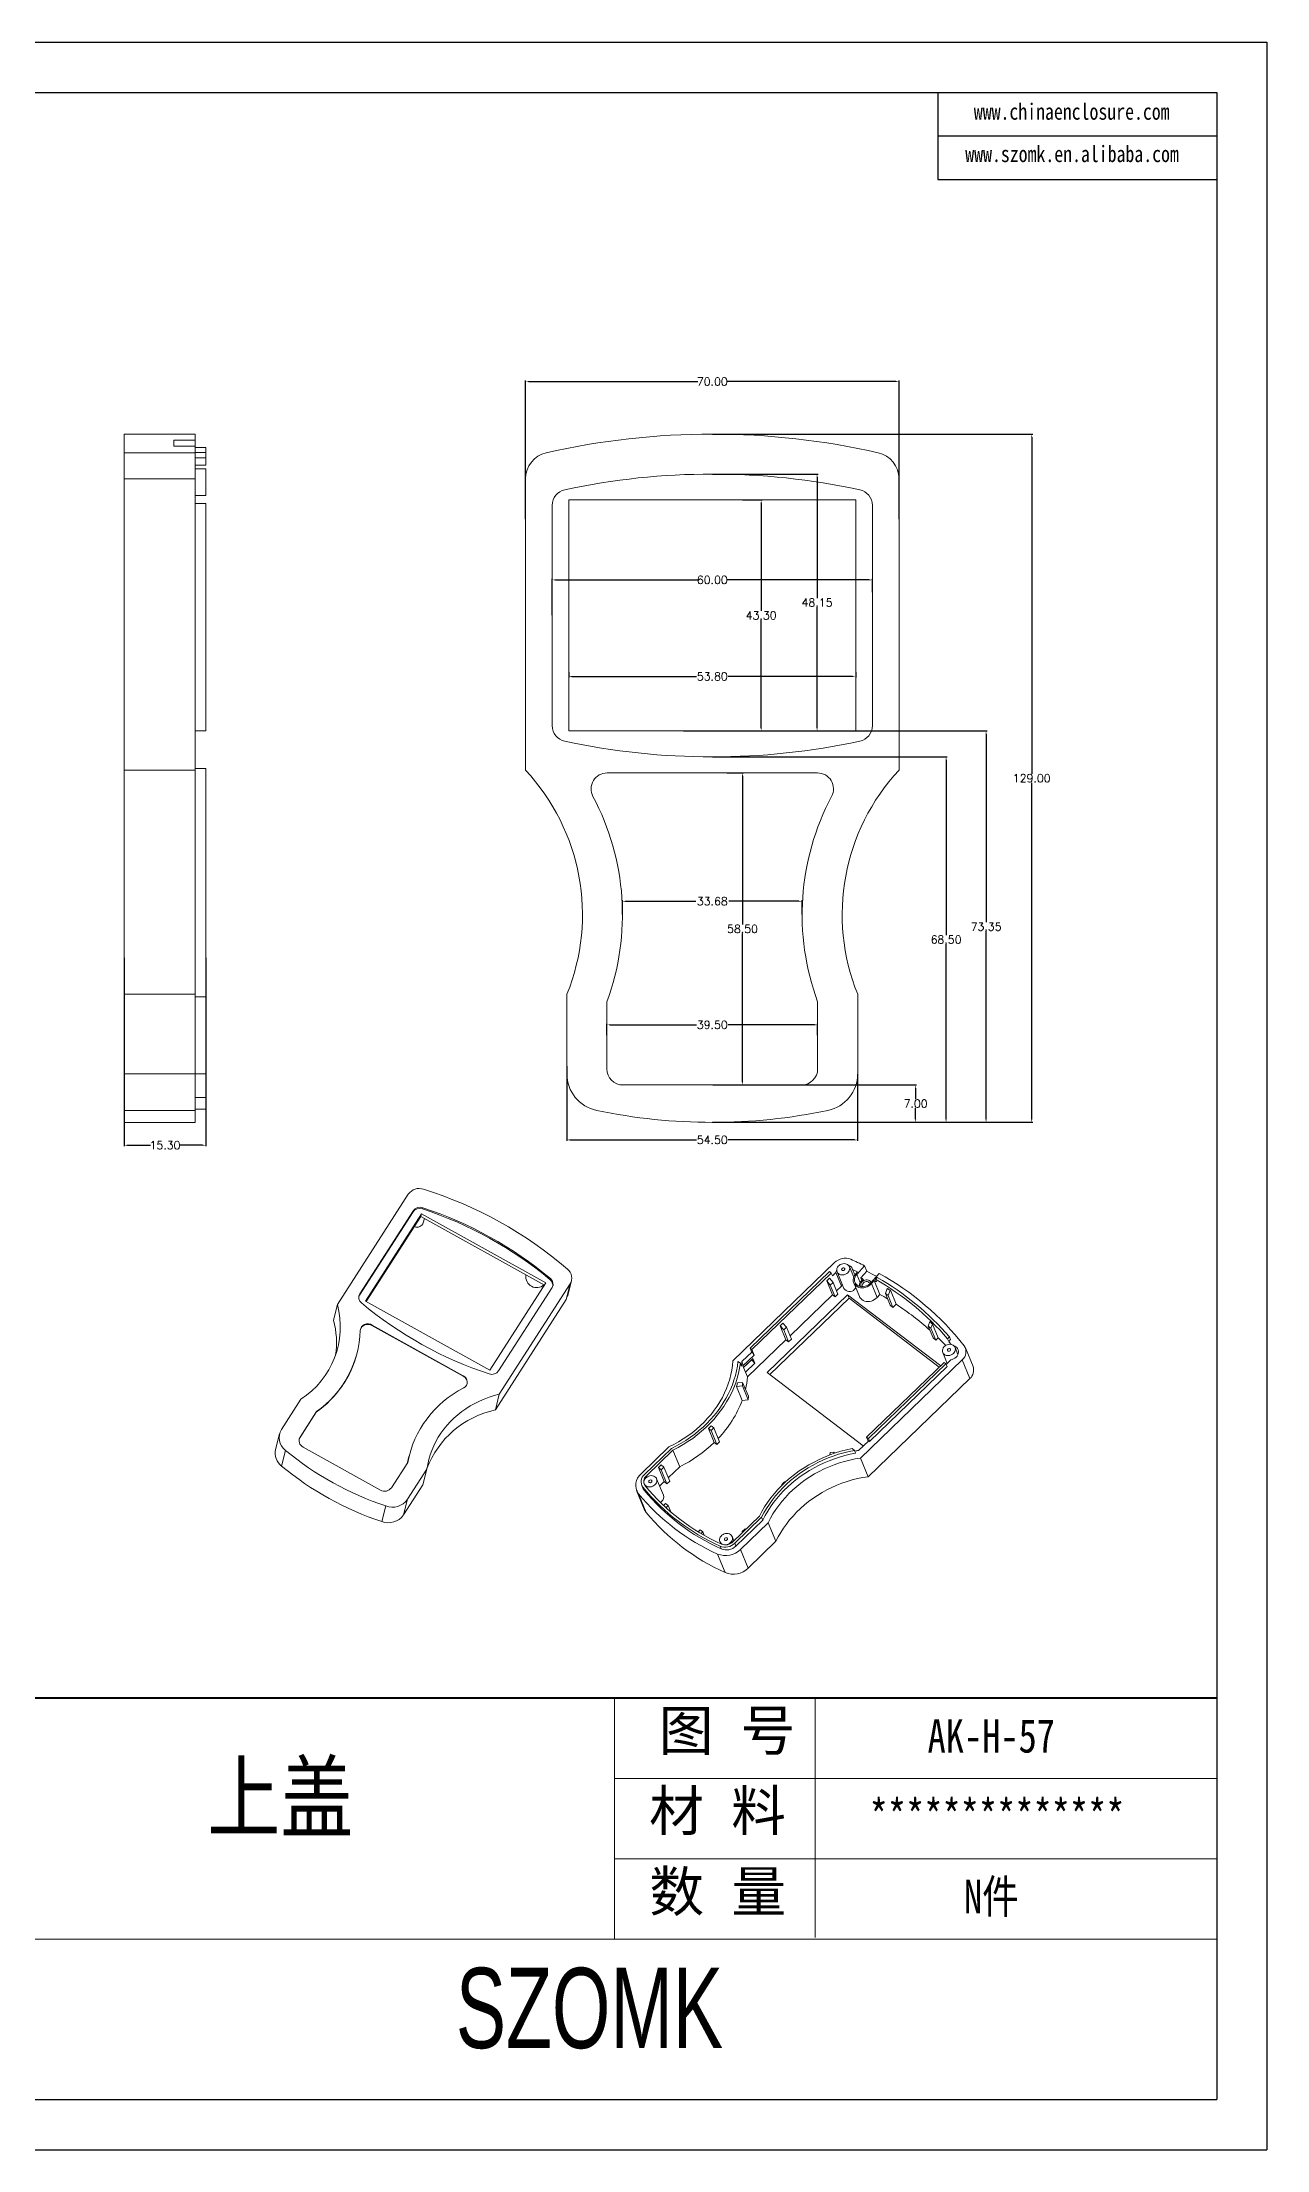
# Model space of a CAD drawing. Header units: inches. Extents: x 1218 to 3351, y 665 to 1060.
# Drawn here: x 1547.4 to 1776.9, y 664.7 to 1059.8 of the extents above; entities that cross this region are included whole.
import ezdxf

# ---------------------------------------------------------------- set-up
doc = ezdxf.new("R2010")
doc.units = ezdxf.units.IN
doc.layers.add('文字', color=81, linetype='Continuous')
doc.layers.add('粗实线', color=7, linetype='Continuous', lineweight=30)
doc.layers.add('细实线', color=3, linetype='Continuous', lineweight=9)
doc.styles.get("Standard").update_dxf_attribs({"font": 'txt', "bigfont": 'gbcbig.shx'})
doc.styles.add('宋体', font='', dxfattribs={"width": 0.8, "height": 3.5})
doc.styles.add('长仿宋', font='', dxfattribs={"width": 0.7, "height": 4})
doc.styles.get('宋体').set_extended_font_data('SimSun')
doc.styles.get('长仿宋').set_extended_font_data('SimSun')
doc.dimstyles.new('2', dxfattribs={"dimtxt": 1.5, "dimasz": 0.6, "dimexe": 0.18, "dimexo": 0.0625, "dimgap": 0.09, "dimtad": 0, "dimtih": 1, "dimtoh": 1, "dimzin": 0, "dimdsep": 46, "dimtxsty": 'Standard', "dimcen": 0, "dimadec": 0, "dimazin": 2, "dimtfac": 1, "dimtofl": 0, "dimtmove": 0, "dimatfit": 3, "dimfxl": 1, "dimtolj": 1, "dimtzin": 0, "dimarcsym": 0})

# ---------------------------------------------------------------- blocks, each defined once
blk = doc.blocks.new('*D277')
at = {"color": 0, "lineweight": -2}
for p, q in [((1645.75, 867.86), (1645.75, 853.83)), ((1700.25, 866.32), (1700.25, 853.83)), ((1646.35, 854.01), (1670.04, 854.01)), ((1699.65, 854.01), (1675.97, 854.01))]:
    blk.add_line(p, q, dxfattribs=at)
at = {"color": 0}
for points in [[(1646.35, 854.11), (1646.35, 853.91), (1645.75, 854.01)], [(1699.65, 854.11), (1699.65, 853.91), (1700.25, 854.01)]]:
    blk.add_solid(points, dxfattribs=at)
at = {"layer": 'Defpoints', "color": 0}
for p in [(1645.75, 867.92), (1700.25, 866.39), (1700.25, 854.01)]:
    blk.add_point(p, dxfattribs=at)
at = {"color": 0, "insert": (1673, 854.01), "char_height": 1.5, "attachment_point": 5}
blk.add_mtext('\\A1;54.50', dxfattribs=at)
blk = doc.blocks.new('*D278')
at = {"color": 0, "lineweight": -2}
for p, q in [((1673.06, 986.31), (1733.06, 986.31)), ((1732.88, 985.71), (1732.88, 922.65)), ((1732.88, 857.91), (1732.88, 920.97)), ((1673.06, 857.31), (1733.06, 857.31))]:
    blk.add_line(p, q, dxfattribs=at)
at = {"color": 0}
for points in [[(1732.78, 985.71), (1732.98, 985.71), (1732.88, 986.31)], [(1732.78, 857.91), (1732.98, 857.91), (1732.88, 857.31)]]:
    blk.add_solid(points, dxfattribs=at)
at = {"layer": 'Defpoints', "color": 0}
for p in [(1673, 986.31), (1732.88, 986.31), (1673, 857.31)]:
    blk.add_point(p, dxfattribs=at)
at = {"color": 0, "insert": (1732.88, 921.81), "char_height": 1.5, "attachment_point": 5}
blk.add_mtext('\\A1;129.00', dxfattribs=at)
blk = doc.blocks.new('*D279')
at = {"color": 0, "lineweight": -2}
for p, q in [((1673.13, 864.31), (1711.3, 864.31)), ((1711.12, 863.71), (1711.12, 861.65)), ((1673.13, 857.31), (1711.3, 857.31)), ((1711.12, 857.91), (1711.12, 859.97))]:
    blk.add_line(p, q, dxfattribs=at)
at = {"color": 0}
for points in [[(1711.02, 863.71), (1711.22, 863.71), (1711.12, 864.31)], [(1711.02, 857.91), (1711.22, 857.91), (1711.12, 857.31)]]:
    blk.add_solid(points, dxfattribs=at)
at = {"layer": 'Defpoints', "color": 0}
for p in [(1673.06, 864.31), (1711.12, 864.31), (1673.06, 857.31)]:
    blk.add_point(p, dxfattribs=at)
at = {"color": 0, "insert": (1711.12, 860.81), "char_height": 1.5, "attachment_point": 5}
blk.add_mtext('\\A1;7.00', dxfattribs=at)
blk = doc.blocks.new('*D280')
at = {"color": 0, "lineweight": -2}
for p, q in [((1675.75, 922.81), (1678.85, 922.81)), ((1678.67, 922.21), (1678.67, 894.4)), ((1678.67, 864.91), (1678.67, 892.72)), ((1675.75, 864.31), (1678.85, 864.31))]:
    blk.add_line(p, q, dxfattribs=at)
at = {"color": 0}
for points in [[(1678.57, 922.21), (1678.77, 922.21), (1678.67, 922.81)], [(1678.57, 864.91), (1678.77, 864.91), (1678.67, 864.31)]]:
    blk.add_solid(points, dxfattribs=at)
at = {"layer": 'Defpoints', "color": 0}
for p in [(1675.69, 922.81), (1678.67, 922.81), (1675.69, 864.31)]:
    blk.add_point(p, dxfattribs=at)
at = {"color": 0, "insert": (1678.67, 893.56), "char_height": 1.5, "attachment_point": 5}
blk.add_mtext('\\A1;58.50', dxfattribs=at)
blk = doc.blocks.new('*D281')
at = {"color": 0, "lineweight": -2}
for p, q in [((1673.06, 925.81), (1717, 925.81)), ((1716.82, 925.21), (1716.82, 892.4)), ((1716.82, 857.91), (1716.82, 890.72)), ((1673.19, 857.31), (1717, 857.31))]:
    blk.add_line(p, q, dxfattribs=at)
at = {"color": 0}
for points in [[(1716.72, 925.21), (1716.92, 925.21), (1716.82, 925.81)], [(1716.72, 857.91), (1716.92, 857.91), (1716.82, 857.31)]]:
    blk.add_solid(points, dxfattribs=at)
at = {"layer": 'Defpoints', "color": 0}
for p in [(1673, 925.81), (1673.13, 857.31), (1716.82, 857.31)]:
    blk.add_point(p, dxfattribs=at)
at = {"color": 0, "insert": (1716.82, 891.56), "char_height": 1.5, "attachment_point": 5}
blk.add_mtext('\\A1;68.50', dxfattribs=at)
blk = doc.blocks.new('*D282')
at = {"color": 0, "lineweight": -2}
for p, q in [((1673.06, 930.66), (1724.5, 930.66)), ((1724.32, 930.06), (1724.32, 894.82)), ((1724.32, 857.91), (1724.32, 893.14)), ((1673.25, 857.31), (1724.5, 857.31))]:
    blk.add_line(p, q, dxfattribs=at)
at = {"color": 0}
for points in [[(1724.22, 930.06), (1724.42, 930.06), (1724.32, 930.66)], [(1724.22, 857.91), (1724.42, 857.91), (1724.32, 857.31)]]:
    blk.add_solid(points, dxfattribs=at)
at = {"layer": 'Defpoints', "color": 0}
for p in [(1673, 930.66), (1673.19, 857.31), (1724.32, 857.31)]:
    blk.add_point(p, dxfattribs=at)
at = {"color": 0, "insert": (1724.32, 893.98), "char_height": 1.5, "attachment_point": 5}
blk.add_mtext('\\A1;73.35', dxfattribs=at)
blk = doc.blocks.new('*D283')
at = {"color": 0, "lineweight": -2}
for p, q in [((1678.67, 973.96), (1682.34, 973.96)), ((1682.16, 973.36), (1682.16, 953.15)), ((1682.16, 931.26), (1682.16, 951.47)), ((1673.06, 930.66), (1682.34, 930.66))]:
    blk.add_line(p, q, dxfattribs=at)
at = {"color": 0}
for points in [[(1682.06, 973.36), (1682.26, 973.36), (1682.16, 973.96)], [(1682.06, 931.26), (1682.26, 931.26), (1682.16, 930.66)]]:
    blk.add_solid(points, dxfattribs=at)
at = {"layer": 'Defpoints', "color": 0}
for p in [(1678.6, 973.96), (1682.16, 973.96), (1673, 930.66)]:
    blk.add_point(p, dxfattribs=at)
at = {"color": 0, "insert": (1682.16, 952.31), "char_height": 1.5, "attachment_point": 5}
blk.add_mtext('\\A1;43.30', dxfattribs=at)
blk = doc.blocks.new('*D284')
at = {"color": 0, "lineweight": -2}
for p, q in [((1673.06, 978.81), (1692.82, 978.81)), ((1692.64, 978.21), (1692.64, 955.57)), ((1692.64, 931.26), (1692.64, 953.89)), ((1667.61, 930.66), (1692.82, 930.66))]:
    blk.add_line(p, q, dxfattribs=at)
at = {"color": 0}
for points in [[(1692.54, 978.21), (1692.74, 978.21), (1692.64, 978.81)], [(1692.54, 931.26), (1692.74, 931.26), (1692.64, 930.66)]]:
    blk.add_solid(points, dxfattribs=at)
at = {"layer": 'Defpoints', "color": 0}
for p in [(1673, 978.81), (1692.64, 978.81), (1667.55, 930.66)]:
    blk.add_point(p, dxfattribs=at)
at = {"color": 0, "insert": (1692.64, 954.73), "char_height": 1.5, "attachment_point": 5}
blk.add_mtext('\\A1;48.15', dxfattribs=at)
blk = doc.blocks.new('*D285')
at = {"color": 0, "lineweight": -2}
for p, q in [((1653.25, 873.67), (1653.25, 875.76)), ((1653.85, 875.58), (1670.04, 875.58)), ((1692.15, 875.58), (1675.97, 875.58)), ((1692.75, 873.67), (1692.75, 875.76))]:
    blk.add_line(p, q, dxfattribs=at)
at = {"color": 0}
for points in [[(1653.85, 875.68), (1653.85, 875.48), (1653.25, 875.58)], [(1692.15, 875.68), (1692.15, 875.48), (1692.75, 875.58)]]:
    blk.add_solid(points, dxfattribs=at)
at = {"layer": 'Defpoints', "color": 0}
for p in [(1653.25, 873.61), (1692.75, 875.58), (1692.75, 873.61)]:
    blk.add_point(p, dxfattribs=at)
at = {"color": 0, "insert": (1673, 875.58), "char_height": 1.5, "attachment_point": 5}
blk.add_mtext('\\A1;39.50', dxfattribs=at)
blk = doc.blocks.new('*D286')
at = {"color": 0, "lineweight": -2}
for p, q in [((1656.16, 896.29), (1656.16, 898.92)), ((1656.76, 898.74), (1669.91, 898.74)), ((1689.24, 898.74), (1676.09, 898.74)), ((1689.84, 896.29), (1689.84, 898.92))]:
    blk.add_line(p, q, dxfattribs=at)
at = {"color": 0}
for points in [[(1656.76, 898.84), (1656.76, 898.64), (1656.16, 898.74)], [(1689.24, 898.84), (1689.24, 898.64), (1689.84, 898.74)]]:
    blk.add_solid(points, dxfattribs=at)
at = {"layer": 'Defpoints', "color": 0}
for p in [(1689.84, 898.74), (1656.16, 896.23), (1689.84, 896.23)]:
    blk.add_point(p, dxfattribs=at)
at = {"color": 0, "insert": (1673, 898.74), "char_height": 1.5, "attachment_point": 5}
blk.add_mtext('\\A1;33.68', dxfattribs=at)
blk = doc.blocks.new('*D287')
at = {"color": 0, "lineweight": -2}
for p, q in [((1646.1, 941.67), (1646.1, 940.71)), ((1646.7, 940.89), (1670.04, 940.89)), ((1699.3, 940.89), (1675.97, 940.89)), ((1699.9, 941.67), (1699.9, 940.71))]:
    blk.add_line(p, q, dxfattribs=at)
at = {"color": 0}
for points in [[(1646.7, 940.99), (1646.7, 940.79), (1646.1, 940.89)], [(1699.3, 940.99), (1699.3, 940.79), (1699.9, 940.89)]]:
    blk.add_solid(points, dxfattribs=at)
at = {"layer": 'Defpoints', "color": 0}
for p in [(1646.1, 941.73), (1699.9, 941.73), (1699.9, 940.89)]:
    blk.add_point(p, dxfattribs=at)
at = {"color": 0, "insert": (1673, 940.89), "char_height": 1.5, "attachment_point": 5}
blk.add_mtext('\\A1;53.80', dxfattribs=at)
blk = doc.blocks.new('*D288')
at = {"color": 0, "lineweight": -2}
for p, q in [((1643, 952.37), (1643, 959.15)), ((1643.6, 958.97), (1670.29, 958.97)), ((1702.4, 958.97), (1675.72, 958.97)), ((1703, 956.67), (1703, 959.15))]:
    blk.add_line(p, q, dxfattribs=at)
at = {"color": 0}
for points in [[(1643.6, 959.07), (1643.6, 958.87), (1643, 958.97)], [(1702.4, 959.07), (1702.4, 958.87), (1703, 958.97)]]:
    blk.add_solid(points, dxfattribs=at)
at = {"layer": 'Defpoints', "color": 0}
for p in [(1703, 958.97), (1703, 956.6), (1643, 952.31)]:
    blk.add_point(p, dxfattribs=at)
at = {"color": 0, "insert": (1673, 958.97), "char_height": 1.5, "attachment_point": 5}
blk.add_mtext('\\A1;60.00', dxfattribs=at)
blk = doc.blocks.new('*D289')
at = {"color": 0, "lineweight": -2}
for p, q in [((1638, 970.37), (1638, 996.33)), ((1638.6, 996.15), (1670.29, 996.15)), ((1707.4, 996.15), (1675.72, 996.15)), ((1708, 970.37), (1708, 996.33))]:
    blk.add_line(p, q, dxfattribs=at)
at = {"color": 0}
for points in [[(1638.6, 996.25), (1638.6, 996.05), (1638, 996.15)], [(1707.4, 996.25), (1707.4, 996.05), (1708, 996.15)]]:
    blk.add_solid(points, dxfattribs=at)
at = {"layer": 'Defpoints', "color": 0}
for p in [(1708, 996.15), (1638, 970.31), (1708, 970.31)]:
    blk.add_point(p, dxfattribs=at)
at = {"color": 0, "insert": (1673, 996.15), "char_height": 1.5, "attachment_point": 5}
blk.add_mtext('\\A1;70.00', dxfattribs=at)
blk = doc.blocks.new('*D290')
at = {"color": 0, "lineweight": -2}
for p, q in [((1562.77, 888.13), (1562.77, 852.83)), ((1578.07, 888.13), (1578.07, 852.83)), ((1563.37, 853.01), (1567.7, 853.01)), ((1577.47, 853.01), (1573.13, 853.01))]:
    blk.add_line(p, q, dxfattribs=at)
at = {"color": 0}
for points in [[(1563.37, 853.11), (1563.37, 852.91), (1562.77, 853.01)], [(1577.47, 853.11), (1577.47, 852.91), (1578.07, 853.01)]]:
    blk.add_solid(points, dxfattribs=at)
at = {"layer": 'Defpoints', "color": 0}
for p in [(1562.77, 888.19), (1578.07, 888.19), (1578.07, 853.01)]:
    blk.add_point(p, dxfattribs=at)
at = {"color": 0, "insert": (1570.42, 853.01), "char_height": 1.5, "attachment_point": 5}
blk.add_mtext('\\A1;15.30', dxfattribs=at)

msp = doc.modelspace()

# ---------------------------------------------------------------- linework, layer by layer
for p, q in [((1218.241, 1059.766), (1776.948, 1059.766)), ((1776.948, 1059.766), (1776.948, 664.72)), ((1232.698, 1050.36), (1767.542, 1050.36)), ((1715.287, 1050.36), (1715.287, 1034.03)), ((1767.542, 1050.36), (1767.542, 674.126)), ((1715.287, 1042.195), (1767.542, 1042.195)), ((1715.287, 1034.03), (1767.542, 1034.03)), ((1232.698, 674.126), (1767.542, 674.126)), ((1218.241, 664.72), (1776.948, 664.72))]:
    msp.add_line(p, q)
at = {"color": 7, "linetype": 'Continuous', "lineweight": 15}
for p, q in [((1576.07, 986.306), (1562.77, 986.306)), ((1562.77, 986.306), (1562.77, 982.795)), ((1572.07, 985.147), (1572.07, 984.07)), ((1572.07, 985.147), (1576.07, 985.147)), ((1576.07, 984.07), (1572.07, 984.07)), ((1576.07, 986.306), (1576.07, 985.147)), ((1576.07, 984.07), (1576.07, 985.147)), ((1576.07, 984.07), (1576.07, 982.795)), ((1578.07, 983.806), (1576.07, 983.806)), ((1578.07, 983.806), (1578.07, 982.87)), ((1562.77, 982.795), (1576.07, 982.795)), ((1562.77, 977.921), (1562.77, 982.795)), ((1576.07, 982.87), (1578.07, 982.87)), ((1576.07, 982.795), (1576.07, 977.921)), ((1576.07, 981.863), (1578.07, 981.863)), ((1578.07, 980.491), (1576.07, 980.491)), ((1578.07, 979.806), (1576.07, 979.806)), ((1578.07, 981.863), (1578.07, 982.87)), ((1578.07, 980.491), (1578.07, 981.863)), ((1578.07, 979.806), (1578.07, 974.806)), ((1562.77, 977.921), (1562.77, 923.306)), ((1576.07, 977.921), (1562.77, 977.921)), ((1576.07, 977.921), (1576.07, 923.306)), ((1638.002, 923.306), (1638.002, 977.921)), ((1708.002, 977.921), (1708.002, 923.306)), ((1576.07, 974.806), (1578.07, 974.806)), ((1578.07, 973.306), (1576.07, 973.306)), ((1578.07, 973.306), (1578.07, 930.656)), ((1643.002, 972.951), (1643.002, 931.661)), ((1699.902, 973.956), (1646.102, 973.956)), ((1646.102, 973.956), (1646.102, 930.656)), ((1699.902, 930.656), (1699.902, 973.956)), ((1703.002, 931.661), (1703.002, 972.951)), ((1576.07, 930.656), (1578.07, 930.656)), ((1646.102, 930.656), (1699.902, 930.656)), ((1576.07, 923.306), (1562.77, 923.306)), ((1562.77, 923.306), (1562.77, 881.306)), ((1578.07, 923.656), (1576.07, 923.656)), ((1576.07, 923.306), (1576.07, 881.306)), ((1578.07, 923.656), (1578.07, 880.827)), ((1692.721, 922.806), (1653.282, 922.806)), ((1576.07, 881.306), (1562.77, 881.306)), ((1562.77, 881.306), (1562.77, 866.386)), ((1576.07, 881.306), (1576.07, 866.386)), ((1645.752, 866.386), (1645.752, 881.306)), ((1700.252, 881.306), (1700.252, 866.386)), ((1578.07, 880.827), (1576.07, 880.827)), ((1578.07, 880.827), (1578.07, 866.386)), ((1653.252, 879.91), (1653.252, 867.306)), ((1692.752, 867.306), (1692.752, 879.91)), ((1562.77, 866.386), (1576.07, 866.386)), ((1562.77, 859.533), (1562.77, 866.386)), ((1576.07, 866.386), (1576.07, 859.533)), ((1578.07, 866.386), (1576.07, 866.386)), ((1578.07, 866.386), (1578.07, 861.98)), ((1578.07, 861.98), (1576.07, 861.98)), ((1578.07, 861.98), (1578.07, 859.806)), ((1656.252, 864.306), (1689.752, 864.306)), ((1576.07, 859.533), (1562.77, 859.533)), ((1562.77, 859.533), (1562.77, 857.306)), ((1562.77, 857.306), (1576.07, 857.306)), ((1576.07, 859.806), (1578.07, 859.806)), ((1576.07, 859.533), (1576.07, 857.306)), ((1602.735, 823.175), (1616.017, 843.849)), ((1616.92, 840.544), (1606.879, 824.914)), ((1616.975, 840.765), (1606.934, 825.135)), ((1618.508, 840.179), (1607.978, 823.788)), ((1608.138, 823.699), (1618.37, 839.627)), ((1616.92, 840.544), (1616.975, 840.765)), ((1618.37, 839.627), (1618.508, 840.179)), ((1618.37, 839.627), (1641.526, 826.775)), ((1641.824, 827.238), (1618.508, 840.179)), ((1618.662, 841.084), (1618.717, 841.305)), ((1618.837, 838.49), (1619.029, 839.261)), ((1695.924, 831.008), (1676.875, 812.628)), ((1699.503, 828.285), (1698.698, 830.238)), ((1699.311, 829.706), (1699.721, 828.711)), ((1701.523, 830.441), (1700.066, 828.8)), ((1701.523, 830.441), (1701.955, 829.392)), ((1631.294, 810.847), (1641.824, 827.238)), ((1632.937, 810.702), (1642.978, 826.333)), ((1646.354, 827.012), (1633.072, 806.337)), ((1638.083, 828.686), (1638.071, 828.638)), ((1642.608, 827.793), (1642.663, 828.014)), ((1645.62, 824.072), (1646.354, 827.012)), ((1645.879, 824.67), (1646.612, 827.609)), ((1694.952, 829.328), (1680.076, 814.974)), ((1695.294, 829.067), (1680.418, 814.714)), ((1694.965, 828.09), (1694.442, 827.586)), ((1694.442, 827.586), (1695.523, 824.963)), ((1695.116, 826.801), (1694.442, 827.586)), ((1694.952, 829.328), (1695.294, 829.067)), ((1694.965, 828.09), (1695.639, 827.306)), ((1695.639, 827.306), (1695.116, 826.801)), ((1695.116, 826.801), (1696.035, 824.572)), ((1695.294, 829.067), (1695.51, 828.543)), ((1696.181, 829.19), (1695.51, 828.543)), ((1695.639, 827.306), (1696.558, 825.077)), ((1697.24, 826.62), (1696.181, 829.19)), ((1697.24, 826.62), (1696.297, 825.71)), ((1696.387, 829.286), (1697.662, 826.191)), ((1699.514, 827.231), (1700.573, 824.661)), ((1700.206, 829.281), (1699.881, 828.915)), ((1701.955, 829.392), (1700.839, 828.134)), ((1701.029, 827.673), (1700.839, 828.134)), ((1702.661, 827.187), (1704.266, 828.997)), ((1702.846, 827.072), (1703.345, 827.635)), ((1703.905, 824.502), (1702.846, 827.072)), ((1704.405, 825.064), (1703.345, 827.635)), ((1703.572, 827.907), (1703.923, 828.246)), ((1703.788, 827.382), (1703.572, 827.907)), ((1705.439, 825.252), (1705.8, 826.15)), ((1705.833, 826.182), (1705.8, 826.15)), ((1705.8, 826.15), (1706.312, 825.759)), ((1706.312, 825.759), (1705.951, 824.861)), ((1706.312, 825.759), (1706.383, 825.827)), ((1706.383, 825.827), (1707.464, 823.204)), ((1602.002, 820.236), (1602.735, 823.175)), ((1606.879, 824.914), (1606.934, 825.135)), ((1607.978, 823.788), (1631.294, 810.847)), ((1645.62, 824.072), (1632.339, 803.398)), ((1698.367, 824.992), (1683.265, 810.42)), ((1683.795, 810.015), (1698.637, 824.336)), ((1695.523, 824.963), (1687.578, 817.296)), ((1695.523, 824.963), (1696.035, 824.572)), ((1696.035, 824.572), (1696.558, 825.077)), ((1715.811, 811.68), (1698.367, 824.992)), ((1698.367, 824.992), (1698.637, 824.336)), ((1698.637, 824.336), (1715.551, 811.429)), ((1703.905, 824.502), (1704.405, 825.064)), ((1705.951, 824.861), (1705.439, 825.252)), ((1705.439, 825.252), (1706.358, 823.023)), ((1705.951, 824.861), (1706.87, 822.632)), ((1706.358, 823.023), (1706.87, 822.632)), ((1706.87, 822.632), (1707.464, 823.204)), ((1609.209, 819.199), (1609.236, 819.31)), ((1626.3, 809.713), (1609.209, 819.199)), ((1626.328, 809.823), (1609.236, 819.31)), ((1686.245, 819.677), (1685.722, 819.172)), ((1685.722, 819.172), (1686.803, 816.549)), ((1686.397, 818.388), (1685.722, 819.172)), ((1686.245, 819.677), (1686.92, 818.892)), ((1686.92, 818.892), (1686.397, 818.388)), ((1686.397, 818.388), (1687.315, 816.158)), ((1686.92, 818.892), (1687.839, 816.663)), ((1713.466, 819.127), (1713.797, 819.952)), ((1713.978, 818.736), (1713.466, 819.127)), ((1713.466, 819.127), (1714.384, 816.897)), ((1714.273, 819.469), (1713.978, 818.736)), ((1713.978, 818.736), (1714.897, 816.506)), ((1714.273, 819.469), (1715.324, 816.919)), ((1606.436, 814.089), (1606.464, 814.199)), ((1678.565, 812.488), (1680.463, 814.319)), ((1686.803, 816.549), (1679.599, 809.598)), ((1680.292, 814.45), (1680.076, 814.974)), ((1680.418, 814.714), (1680.076, 814.974)), ((1680.463, 814.319), (1680.292, 814.45)), ((1680.85, 813.665), (1680.418, 814.714)), ((1680.463, 814.319), (1680.85, 813.665)), ((1686.803, 816.549), (1687.315, 816.158)), ((1687.315, 816.158), (1687.839, 816.663)), ((1714.384, 816.897), (1714.897, 816.506)), ((1714.897, 816.506), (1715.324, 816.919)), ((1716.197, 814.168), (1717.037, 812.13)), ((1717.452, 817.1), (1717.097, 816.758)), ((1717.097, 816.758), (1717.314, 816.233)), ((1717.314, 816.233), (1717.668, 816.576)), ((1717.452, 817.1), (1717.668, 816.576)), ((1719.051, 813.805), (1718.509, 815.12)), ((1721.874, 811.529), (1720.436, 815.018)), ((1677.818, 812.478), (1678.264, 812.138)), ((1678.264, 812.138), (1678.48, 811.614)), ((1680.85, 813.665), (1678.756, 811.643)), ((1678.756, 811.643), (1678.864, 811.381)), ((1678.864, 811.381), (1680.608, 813.064)), ((1679.242, 810.463), (1678.864, 811.381)), ((1680.986, 812.146), (1679.242, 810.463)), ((1679.242, 810.463), (1679.599, 809.598)), ((1680.44, 812.902), (1680.457, 812.861)), ((1680.608, 813.064), (1680.986, 812.146)), ((1683.265, 810.42), (1701.303, 796.654)), ((1700.784, 794.382), (1719.833, 812.762)), ((1701.936, 798.292), (1716.463, 812.309)), ((1702.278, 798.032), (1716.805, 812.049)), ((1702.494, 797.507), (1717.021, 811.524)), ((1716.463, 812.309), (1716.805, 812.049)), ((1717.021, 811.524), (1716.805, 812.049)), ((1716.847, 811.947), (1717.699, 812.769)), ((1721.271, 809.274), (1719.833, 812.762)), ((1626.3, 809.713), (1626.328, 809.823)), ((1632.339, 803.398), (1633.072, 806.337)), ((1677.52, 807.815), (1678.671, 807.942)), ((1677.52, 807.815), (1678.601, 805.192)), ((1678.679, 808.575), (1677.746, 808.473)), ((1678.671, 807.942), (1678.679, 808.575)), ((1678.671, 807.942), (1679.752, 805.319)), ((1678.679, 808.575), (1679.76, 805.952)), ((1679.752, 805.319), (1679.76, 805.952)), ((1702.222, 790.893), (1721.271, 809.274)), ((1592.252, 799.763), (1595.88, 805.411)), ((1598.763, 802.968), (1595.698, 798.197)), ((1598.791, 803.078), (1595.726, 798.307)), ((1598.763, 802.968), (1598.791, 803.078)), ((1678.601, 805.192), (1679.752, 805.319)), ((1591.889, 798.926), (1591.156, 795.987)), ((1595.698, 798.197), (1595.726, 798.307)), ((1672.272, 799.903), (1673.353, 797.28)), ((1672.272, 799.903), (1672.775, 799.519)), ((1672.775, 799.519), (1673.298, 800.024)), ((1672.775, 799.519), (1673.856, 796.896)), ((1673.298, 800.024), (1672.786, 800.415)), ((1673.298, 800.024), (1674.379, 797.401)), ((1702.278, 798.032), (1701.936, 798.292)), ((1701.936, 798.292), (1702.239, 797.557)), ((1702.278, 798.032), (1702.494, 797.507)), ((1593.002, 795.827), (1592.269, 792.888)), ((1596.296, 796.45), (1610.815, 788.392)), ((1616.173, 794.811), (1616.146, 794.701)), ((1664.873, 796.473), (1659.669, 791.452)), ((1665.343, 796.184), (1660.307, 791.325)), ((1665.619, 795.861), (1660.648, 791.064)), ((1665.619, 795.861), (1666.895, 792.766)), ((1673.353, 797.28), (1673.856, 796.896)), ((1673.856, 796.896), (1674.379, 797.401)), ((1695.061, 794.983), (1695.066, 795.43)), ((1695.066, 795.43), (1695.798, 795.511)), ((1695.798, 795.511), (1695.795, 795.245)), ((1695.798, 795.511), (1695.894, 795.279)), ((1699.207, 796.156), (1699.653, 795.816)), ((1699.869, 795.291), (1699.653, 795.816)), ((1702.323, 797.637), (1700.425, 795.806)), ((1700.784, 794.382), (1702.222, 790.893)), ((1702.494, 797.507), (1702.323, 797.637)), ((1612.844, 788.806), (1615.909, 793.577)), ((1619.499, 792.302), (1615.871, 786.654)), ((1618.766, 789.363), (1619.499, 792.302)), ((1663.832, 787.401), (1662.557, 790.496)), ((1663.431, 793.089), (1662.908, 792.584)), ((1662.908, 792.584), (1663.989, 789.961)), ((1662.908, 792.584), (1663.42, 792.193)), ((1663.42, 792.193), (1663.943, 792.698)), ((1663.42, 792.193), (1664.501, 789.57)), ((1663.943, 792.698), (1663.431, 793.089)), ((1663.943, 792.698), (1665.024, 790.075)), ((1666.895, 792.766), (1664.763, 790.709)), ((1618.766, 789.363), (1615.138, 783.714)), ((1615.871, 786.654), (1615.138, 783.714)), ((1658.824, 788.293), (1660.262, 784.805)), ((1659.183, 787.691), (1660.621, 784.203)), ((1659.764, 789.294), (1659.98, 788.77)), ((1659.995, 788.907), (1660.211, 788.383)), ((1660.245, 789.543), (1660.38, 789.216)), ((1663.989, 789.961), (1663.122, 789.125)), ((1663.989, 789.961), (1664.501, 789.57)), ((1664.501, 789.57), (1665.024, 790.075)), ((1686.007, 789.422), (1686.53, 789.927)), ((1686.128, 789.329), (1686.007, 789.422)), ((1686.007, 789.422), (1686.069, 789.271)), ((1686.53, 789.927), (1686.655, 789.831)), ((1611.054, 782.461), (1611.787, 785.4)), ((1664.209, 785.872), (1663.836, 785.512)), ((1664.721, 785.481), (1664.209, 785.872)), ((1664.306, 785.08), (1664.721, 785.481)), ((1664.721, 785.481), (1665.215, 784.283)), ((1676.872, 778.683), (1681.844, 783.479)), ((1677.214, 778.422), (1682.251, 783.282)), ((1677.43, 777.898), (1682.467, 782.757)), ((1678.284, 777.246), (1683.488, 782.267)), ((1682.251, 783.282), (1682.467, 782.757)), ((1683.488, 782.267), (1684.926, 778.779)), ((1670.699, 780.919), (1670.35, 780.583)), ((1671.211, 780.528), (1670.699, 780.919)), ((1670.916, 780.244), (1671.211, 780.528)), ((1671.211, 780.528), (1671.457, 779.932)), ((1674.42, 778.726), (1674.587, 778.32)), ((1677.065, 778.869), (1676.731, 779.679)), ((1677.214, 778.422), (1677.43, 777.898)), ((1678.62, 780.594), (1679.143, 781.099)), ((1678.75, 780.494), (1678.62, 780.594)), ((1678.62, 780.594), (1678.686, 780.433)), ((1679.143, 781.099), (1679.273, 780.999)), ((1679.722, 773.757), (1684.926, 778.779)), ((1675.426, 772.904), (1673.989, 776.393)), ((1674.453, 777.874), (1674.669, 777.349)), ((1678.284, 777.246), (1679.722, 773.757))]:
    msp.add_line(p, q, dxfattribs=at)
at = {"color": 8, "linetype": 'Continuous', "lineweight": 15}
for p, q in [((1700.696, 827.271), (1700.066, 828.8)), ((1678.881, 811.34), (1680.457, 812.861)), ((1660.745, 790.83), (1660.648, 791.064))]:
    msp.add_line(p, q, dxfattribs=at)
at = {"color": 7, "linetype": 'Continuous', "lineweight": 15, "flags": 128}
for points in [[(1696.323, 829.649), (1696.234, 829.434), (1696.181, 829.19)], [(1698.396, 829.11), (1698.555, 829.293), (1698.671, 829.495), (1698.742, 829.708), (1698.763, 829.923), (1698.734, 830.131), (1698.657, 830.325), (1698.534, 830.495), (1698.37, 830.635), (1698.173, 830.74), (1697.949, 830.804), (1697.709, 830.826), (1697.463, 830.804), (1697.219, 830.74), (1696.989, 830.636), (1696.781, 830.495), (1696.605, 830.325), (1696.467, 830.132), (1696.373, 829.923), (1696.327, 829.708), (1696.33, 829.495), (1696.384, 829.293), (1696.484, 829.111), (1696.628, 828.955), (1696.81, 828.832), (1697.021, 828.747), (1697.254, 828.703), (1697.499, 828.703), (1697.745, 828.746), (1697.983, 828.831), (1698.203, 828.954), (1698.396, 829.11)], [(1697.748, 829.605), (1697.812, 829.695), (1697.835, 829.794), (1697.814, 829.889), (1697.752, 829.964), (1697.658, 830.008), (1697.546, 830.015), (1697.433, 829.984), (1697.338, 829.918), (1697.273, 829.829), (1697.25, 829.73), (1697.271, 829.635), (1697.333, 829.56), (1697.428, 829.515), (1697.54, 829.509), (1697.652, 829.54), (1697.748, 829.605)], [(1697.337, 826.981), (1697.293, 826.864), (1697.24, 826.62)], [(1699.881, 828.915), (1699.692, 828.666), (1699.548, 828.4), (1699.454, 828.122), (1699.413, 827.841), (1699.424, 827.564), (1699.488, 827.299), (1699.604, 827.052), (1699.767, 826.831), (1699.974, 826.642), (1700.219, 826.49), (1700.495, 826.379), (1700.795, 826.312), (1701.11, 826.291), (1701.432, 826.316), (1701.753, 826.387), (1702.062, 826.502), (1702.353, 826.657), (1702.616, 826.849), (1702.846, 827.072)], [(1702.661, 827.187), (1702.448, 826.982), (1702.202, 826.807), (1701.931, 826.669), (1701.642, 826.57), (1701.345, 826.515), (1701.049, 826.505), (1700.762, 826.54), (1700.493, 826.62), (1700.251, 826.74), (1700.043, 826.9), (1699.875, 827.092), (1699.752, 827.311), (1699.678, 827.552), (1699.655, 827.806), (1699.684, 828.065), (1699.764, 828.322), (1699.893, 828.57), (1700.066, 828.8)], [(1699.672, 826.015), (1699.83, 826.198), (1699.897, 826.302)], [(1700.891, 826.519), (1700.85, 826.622), (1700.819, 826.812), (1700.842, 827.01), (1700.915, 827.204), (1701.036, 827.384), (1701.198, 827.54), (1701.392, 827.664), (1701.608, 827.75), (1701.834, 827.792), (1702.058, 827.788), (1702.268, 827.739), (1702.452, 827.647), (1702.601, 827.517), (1702.707, 827.356), (1702.739, 827.275)], [(1702.552, 827.075), (1702.488, 827.2), (1702.373, 827.318), (1702.222, 827.402), (1702.047, 827.446), (1701.857, 827.447), (1701.668, 827.404), (1701.49, 827.321), (1701.337, 827.204), (1701.219, 827.06), (1701.144, 826.899), (1701.117, 826.733), (1701.14, 826.571), (1701.167, 826.504)], [(1606.879, 824.914), (1606.774, 824.711), (1606.757, 824.664)], [(1703.905, 824.502), (1703.676, 824.279), (1703.412, 824.087), (1703.122, 823.931), (1702.812, 823.816), (1702.492, 823.745), (1702.17, 823.72), (1701.854, 823.742), (1701.555, 823.809), (1701.279, 823.92), (1701.034, 824.072), (1700.827, 824.261), (1700.663, 824.482), (1700.573, 824.661)], [(1718.207, 813.992), (1718.014, 813.836), (1717.794, 813.713), (1717.556, 813.628), (1717.309, 813.585), (1717.065, 813.585), (1716.832, 813.629), (1716.62, 813.713), (1716.439, 813.837), (1716.295, 813.993), (1716.194, 814.175), (1716.141, 814.377), (1716.137, 814.59), (1716.183, 814.805), (1716.277, 815.014), (1716.415, 815.207), (1716.592, 815.377), (1716.799, 815.517), (1717.03, 815.622), (1717.273, 815.686), (1717.52, 815.708), (1717.76, 815.686), (1717.983, 815.622), (1718.181, 815.517), (1718.344, 815.377), (1718.467, 815.207), (1718.545, 815.013), (1718.573, 814.805), (1718.552, 814.59), (1718.482, 814.377), (1718.365, 814.175), (1718.207, 813.992)], [(1717.558, 814.487), (1717.462, 814.422), (1717.35, 814.39), (1717.238, 814.397), (1717.144, 814.442), (1717.081, 814.517), (1717.06, 814.612), (1717.084, 814.711), (1717.148, 814.8), (1717.244, 814.866), (1717.356, 814.897), (1717.468, 814.89), (1717.562, 814.846), (1717.625, 814.771), (1717.646, 814.676), (1717.623, 814.577), (1717.558, 814.487)], [(1718.298, 815.423), (1718.443, 815.367), (1718.663, 815.242), (1718.848, 815.083), (1718.993, 814.893), (1719.094, 814.679), (1719.147, 814.448), (1719.152, 814.206), (1719.106, 813.962), (1719.013, 813.723), (1718.875, 813.496), (1718.696, 813.288), (1718.481, 813.106), (1718.239, 812.956), (1717.975, 812.843), (1717.699, 812.769)], [(1676.875, 812.628), (1676.803, 811.757), (1676.68, 810.885), (1676.506, 810.013), (1676.282, 809.144), (1676.007, 808.281), (1675.683, 807.424), (1675.311, 806.578), (1674.892, 805.744), (1674.426, 804.923), (1673.915, 804.119), (1673.36, 803.334), (1672.763, 802.57), (1672.126, 801.828), (1671.45, 801.11), (1670.736, 800.42), (1669.987, 799.757), (1669.206, 799.125), (1668.392, 798.525), (1667.55, 797.958), (1666.682, 797.426), (1665.788, 796.931), (1664.873, 796.473)], [(1677.818, 812.478), (1677.704, 811.596), (1677.54, 810.714), (1677.328, 809.834), (1677.067, 808.958), (1676.758, 808.088), (1676.403, 807.227), (1676.001, 806.377), (1675.554, 805.539), (1675.063, 804.716), (1674.53, 803.91), (1673.954, 803.122), (1673.339, 802.355), (1672.685, 801.609), (1671.994, 800.889), (1671.267, 800.194), (1670.506, 799.526), (1669.714, 798.888), (1668.892, 798.28), (1668.041, 797.704), (1667.165, 797.163), (1666.265, 796.655), (1665.343, 796.184)], [(1678.264, 812.138), (1678.123, 811.213), (1677.928, 810.288), (1677.682, 809.367), (1677.384, 808.452), (1677.036, 807.544), (1676.637, 806.647), (1676.189, 805.763), (1675.694, 804.893), (1675.152, 804.04), (1674.564, 803.207), (1673.933, 802.394), (1673.26, 801.605), (1672.547, 800.842), (1671.795, 800.105), (1671.006, 799.398), (1670.182, 798.722), (1669.326, 798.078), (1668.439, 797.468), (1667.525, 796.895), (1666.584, 796.358), (1665.619, 795.861)], [(1633.072, 806.337), (1632.11, 806.082), (1631.167, 805.783), (1630.245, 805.439), (1629.346, 805.051), (1628.474, 804.621), (1627.629, 804.15), (1626.815, 803.638), (1626.034, 803.088), (1625.287, 802.501), (1624.577, 801.878), (1623.906, 801.22), (1623.275, 800.531), (1622.686, 799.811), (1622.141, 799.063), (1621.641, 798.288), (1621.188, 797.489), (1620.782, 796.667), (1620.424, 795.825), (1620.117, 794.965), (1619.86, 794.09), (1619.654, 793.201), (1619.499, 792.302)], [(1595.698, 798.197), (1595.581, 797.961), (1595.558, 797.893)], [(1615.899, 793.561), (1616.08, 794.429), (1616.146, 794.701)], [(1681.844, 783.479), (1682.307, 784.359), (1682.818, 785.224), (1683.375, 786.07), (1683.977, 786.897), (1684.622, 787.702), (1685.309, 788.483), (1686.035, 789.238), (1686.8, 789.965), (1687.6, 790.662), (1688.435, 791.328), (1689.301, 791.96), (1690.198, 792.558), (1691.121, 793.12), (1692.07, 793.643), (1693.042, 794.128), (1694.033, 794.573), (1695.043, 794.976), (1696.068, 795.337), (1697.105, 795.654), (1698.152, 795.928), (1699.207, 796.156)], [(1682.251, 783.282), (1682.688, 784.122), (1683.17, 784.949), (1683.695, 785.759), (1684.262, 786.551), (1684.869, 787.322), (1685.515, 788.072), (1686.199, 788.798), (1686.919, 789.499), (1687.672, 790.172), (1688.458, 790.816), (1689.275, 791.431), (1690.119, 792.013), (1690.99, 792.562), (1691.886, 793.076), (1692.803, 793.555), (1693.74, 793.996), (1694.695, 794.4), (1695.666, 794.764), (1696.649, 795.089), (1697.643, 795.373), (1698.645, 795.615), (1699.653, 795.816)], [(1682.467, 782.757), (1682.904, 783.598), (1683.386, 784.424), (1683.911, 785.234), (1684.478, 786.026), (1685.085, 786.798), (1685.732, 787.548), (1686.415, 788.274), (1687.135, 788.974), (1687.889, 789.647), (1688.675, 790.292), (1689.491, 790.906), (1690.335, 791.488), (1691.207, 792.037), (1692.102, 792.552), (1693.019, 793.03), (1693.957, 793.472), (1694.911, 793.875), (1695.882, 794.24), (1696.865, 794.564), (1697.859, 794.848), (1698.861, 795.091), (1699.869, 795.291)], [(1683.488, 782.267), (1683.911, 783.101), (1684.38, 783.92), (1684.894, 784.722), (1685.452, 785.506), (1686.052, 786.269), (1686.692, 787.009), (1687.371, 787.725), (1688.088, 788.413), (1688.839, 789.074), (1689.623, 789.703), (1690.438, 790.301), (1691.282, 790.866), (1692.153, 791.395), (1693.048, 791.888), (1693.965, 792.343), (1694.901, 792.759), (1695.854, 793.135), (1696.822, 793.47), (1697.801, 793.763), (1698.79, 794.013), (1699.785, 794.219), (1700.784, 794.382)], [(1662.255, 789.368), (1662.413, 789.551), (1662.53, 789.752), (1662.6, 789.965), (1662.621, 790.18), (1662.593, 790.389), (1662.515, 790.582), (1662.392, 790.752), (1662.229, 790.893), (1662.031, 790.997), (1661.808, 791.062), (1661.568, 791.084), (1661.321, 791.062), (1661.078, 790.998), (1660.847, 790.893), (1660.64, 790.753), (1660.463, 790.583), (1660.325, 790.389), (1660.231, 790.181), (1660.185, 789.966), (1660.189, 789.753), (1660.242, 789.551), (1660.343, 789.368), (1660.487, 789.212), (1660.668, 789.089), (1660.88, 789.004), (1661.113, 788.961), (1661.357, 788.961), (1661.604, 789.004), (1661.842, 789.089), (1662.062, 789.212), (1662.255, 789.368)], [(1661.606, 789.863), (1661.67, 789.952), (1661.694, 790.052), (1661.673, 790.146), (1661.61, 790.221), (1661.516, 790.266), (1661.404, 790.273), (1661.292, 790.241), (1661.196, 790.176), (1661.132, 790.087), (1661.108, 789.987), (1661.129, 789.893), (1661.192, 789.818), (1661.286, 789.773), (1661.398, 789.766), (1661.51, 789.798), (1661.606, 789.863)], [(1684.926, 778.779), (1685.349, 779.612), (1685.818, 780.431), (1686.332, 781.234), (1686.89, 782.018), (1687.49, 782.781), (1688.13, 783.521), (1688.809, 784.236), (1689.525, 784.925), (1690.276, 785.585), (1691.061, 786.215), (1691.876, 786.813), (1692.72, 787.377), (1693.591, 787.907), (1694.486, 788.399), (1695.402, 788.854), (1696.339, 789.27), (1697.292, 789.646), (1698.259, 789.981), (1699.239, 790.274), (1700.227, 790.524), (1701.223, 790.731), (1702.222, 790.893)], [(1659.98, 788.77), (1660.053, 788.617), (1660.211, 788.383)], [(1663.257, 786.066), (1663.337, 786.117), (1663.53, 786.273)], [(1660.621, 784.203), (1660.415, 784.498), (1660.262, 784.805)], [(1676.43, 778.551), (1676.237, 778.395), (1676.017, 778.272), (1675.779, 778.187), (1675.532, 778.143), (1675.287, 778.144), (1675.055, 778.187), (1674.843, 778.272), (1674.662, 778.395), (1674.518, 778.551), (1674.417, 778.734), (1674.364, 778.936), (1674.36, 779.149), (1674.406, 779.364), (1674.5, 779.572), (1674.638, 779.765), (1674.814, 779.936), (1675.022, 780.076), (1675.252, 780.18), (1675.496, 780.245), (1675.743, 780.266), (1675.983, 780.245), (1676.206, 780.18), (1676.403, 780.076), (1676.567, 779.935), (1676.69, 779.765), (1676.767, 779.572), (1676.796, 779.363), (1676.775, 779.148), (1676.704, 778.935), (1676.588, 778.733), (1676.43, 778.551)], [(1675.781, 779.046), (1675.685, 778.98), (1675.573, 778.949), (1675.461, 778.956), (1675.367, 779), (1675.304, 779.076), (1675.283, 779.17), (1675.306, 779.269), (1675.371, 779.359), (1675.467, 779.424), (1675.579, 779.456), (1675.691, 779.449), (1675.785, 779.404), (1675.848, 779.329), (1675.869, 779.234), (1675.845, 779.135), (1675.781, 779.046)]]:
    msp.add_lwpolyline(points, dxfattribs=at)
at = {"color": 7, "linetype": 'Continuous', "lineweight": 15}
for centre, radius, start, end in [((1673.002, 846.708), 139.598, 77.12142, 102.87858), ((1643.002, 977.921), 5, 102.87858, 180), ((1703.002, 977.921), 5, 0, 77.12142), ((1646.002, 972.951), 3, 102.07214, 180), ((1673.002, 846.708), 132.098, 77.92786, 102.07214), ((1700.002, 972.951), 3, 0, 77.92786), ((1646.002, 931.661), 3, 180, 257.92786), ((1673.002, 1057.905), 132.098, 257.92786, 282.07214), ((1700.002, 931.661), 3, 282.07214, 0), ((1608.939, 896.229), 39.722, 337.93443, 42.97524), ((1653.282, 919.806), 3, 90, 207.99997), ((1692.721, 919.806), 3, 332.00003, 90), ((1737.064, 896.229), 39.722, 137.02476, 202.06557), ((1608.939, 896.229), 47.222, 339.78253, 27.99997), ((1737.064, 896.229), 47.222, 152.00003, 200.21747), ((1652.752, 866.386), 7, 180, 258.27123), ((1656.252, 867.306), 3, 180, 270), ((1689.752, 867.306), 3, 270, 0), ((1693.252, 866.386), 7, 281.72877, 0), ((1673.002, 963.923), 106.617, 258.27123, 281.72877), ((1618.053, 842.409), 2.494, 70.49068, 144.72214), ((1596.167, 772.048), 76.179, 49.28842, 72.64864), ((1618.145, 839.673), 1.503, 69.8681, 144.57572), ((1618.2, 839.894), 1.503, 69.8681, 144.57572), ((1617.687, 838.867), 1.21, 245.05799, 341.84569), ((1596.251, 772.489), 72.163, 50.02966, 71.9074), ((1596.306, 772.71), 72.163, 50.02966, 71.9074), ((1644.524, 828.118), 2.138, 328.83745, 51.49913), ((1697.924, 828.975), 2.852, 68.89432, 134.53063), ((1698.136, 829.372), 1.221, 15.87886, 73.27706), ((1674.899, 776.462), 60.188, 63.7467, 66.44647), ((1674.706, 776.757), 58.387, 64.10364, 65.07557), ((1640.09, 828.364), 2.038, 172.27906, 311.08375), ((1641.775, 826.749), 1.336, 352.8315, 51.41718), ((1641.881, 826.998), 1.282, 328.77977, 52.43061), ((1698.731, 826.835), 1.248, 211.07692, 318.9494), ((1701.746, 826.782), 1.161, 109.53915, 189.94401), ((1675.384, 776.215), 57.823, 63.30857, 63.88276), ((1675.944, 776.66), 58.798, 61.74176, 63.74433), ((1675.794, 778.846), 56.031, 60.02538, 60.54682), ((1677.88, 782.959), 51.772, 40.75618, 60.24803), ((1677.996, 782.989), 52.157, 40.84455, 60.19193), ((1678.741, 782.896), 52.695, 38.10546, 61.0272), ((1676.581, 780.23), 54.473, 56.83173, 57.52005), ((1587.102, 819.003), 16.18, 302.85534, 14.94004), ((1608.031, 824.47), 1.282, 148.77977, 232.43061), ((1653.606, 878.758), 72.163, 230.02966, 251.9074), ((1677.011, 776.55), 55.715, 58.80397, 60.54897), ((1678.793, 779.263), 52.468, 48.17619, 56.87661), ((1587.723, 818.893), 19.303, 304.98578, 358.17418), ((1586.36, 816.017), 16.201, 351.61868, 15.09449), ((1608.438, 818.122), 1.431, 56.11296, 173.73732), ((1608.419, 817.948), 1.479, 57.73011, 158.87205), ((1587.483, 818.958), 19.568, 305.19954, 345.59182), ((1680.761, 781.482), 49.501, 43.38112, 45.71515), ((1680.606, 784.877), 48.277, 39.65119, 40.5052), ((1718.578, 814.291), 1.978, 309.36837, 34.63065), ((1631.712, 811.573), 1.503, 249.8681, 324.57572), ((1662.247, 813.63), 16.358, 352.91854, 355.99422), ((1682.799, 814.04), 2.622, 206.72387, 226.24987), ((1719.932, 810.84), 2.06, 310.49856, 19.54175), ((1635.372, 789.846), 19.817, 116.90633, 169.14764), ((1625.674, 808.482), 1.381, 351.16706, 63.01776), ((1625.785, 808.651), 1.292, 298.61134, 65.15813), ((1660.24, 814.13), 18.398, 339.92449, 342.09002), ((1662.813, 811.119), 16.854, 346.76883, 354.82084), ((1635.956, 786.197), 17.577, 101.87669, 159.2778), ((1658.899, 812.589), 21.044, 316.29498, 339.42144), ((1594.831, 798.215), 3.008, 149.03036, 232.55175), ((1596.866, 797.641), 1.32, 149.7007, 244.45425), ((1655.777, 816.946), 23.718, 314.0649, 315.81696), ((1594.159, 795.316), 3.077, 167.39316, 232.09362), ((1630.146, 840.615), 58.186, 230.32953, 251.60754), ((1655.8, 815.514), 25.31, 295.9987, 313.90933), ((1704.27, 770.752), 25.347, 98.72556, 100.37177), ((1629.413, 837.675), 58.186, 230.32953, 251.60754), ((1661.401, 789.316), 2.749, 129.04155, 216.24088), ((1661.43, 789.951), 1.775, 129.26574, 216.01669), ((1661.526, 789.995), 1.383, 129.37584, 215.90659), ((1611.603, 789.708), 1.535, 239.08054, 323.97957), ((1613.019, 788.666), 3.49, 249.32912, 324.78761), ((1690.952, 813.97), 41.229, 219.59804, 245.70506), ((1691.018, 814.57), 40.262, 219.59804, 245.70506), ((1691.234, 814.045), 40.262, 219.59804, 245.70506), ((1691.131, 814.6), 39.875, 219.59804, 245.70506), ((1662.861, 787.056), 1.031, 310.52003, 19.52028), ((1612.273, 785.768), 3.525, 249.76044, 324.35629), ((1692.389, 810.482), 41.229, 219.59804, 245.70506), ((1675.417, 780.244), 2.559, 247.86311, 314.59887), ((1675.475, 780.099), 1.99, 247.84888, 314.6131), ((1675.487, 780.091), 3.99, 247.9494, 314.51259), ((1675.633, 779.72), 2.559, 247.86311, 314.59887), ((1676.931, 776.567), 3.96, 247.66027, 314.80171)]:
    msp.add_arc(centre, radius, start, end, dxfattribs=at)
for centre, major_axis, ratio, start_param, end_param in [((1676.749, 742.213), (18.441, 88.171), 0.6101221, 5.892822, 5.9039002), ((1643.641, 844.729), (-32.114, 57.609), 0.3080506, 3.9406383, 3.9580572)]:
    msp.add_ellipse(centre, major_axis=major_axis, ratio=ratio, start_param=start_param, end_param=end_param, dxfattribs=at)
at = {"layer": '粗实线', "color": 7, "lineweight": 40}
msp.add_line((1767.542, 749.373), (1541.802, 749.373), dxfattribs=at)
at = {"layer": '细实线', "color": 7}
for p, q in [((1654.672, 749.373), (1654.672, 704.225)), ((1692.295, 749.373), (1692.295, 704.541)), ((1767.542, 734.323), (1654.672, 734.323)), ((1767.542, 719.274), (1654.672, 719.274)), ((1767.542, 704.225), (1428.932, 704.225))]:
    msp.add_line(p, q, dxfattribs=at)

# ---------------------------------------------------------------- texts
at = {"layer": '文字', "color": 0, "attachment_point": 1, "style": '宋体'}
for s, insert, char_height, width in [('www.chinaenclosure.com', (1722.019, 1048.292), 3.06561, 53.85983), ('www.szomk.en.alibaba.com', (1720.417, 1040.353), 3.06561, 53.85983), ('{\\H1.111x;AK-H-57}', (1713.352, 745.442), 5.64351, 65.24531), ('上盖', (1578.334, 737.106), 12.5411, 160.33387), ('{\\H1.111x;**************}', (1702.496, 730.392), 5.64351, 65.24531), ('{\\H1.111x;N件}', (1720.178, 715.343), 5.64351, 65.24531)]:
    msp.add_mtext(s, dxfattribs=dict(at, insert=insert, char_height=char_height, width=width))
at = {"layer": '粗实线', "insert": (1624.94, 698.836), "char_height": 15.04936, "width": 168.76367, "attachment_point": 1, "style": '长仿宋'}
msp.add_mtext('{\\fSTXinwei|b0|i0|c134|p2;SZOMK}', dxfattribs=at)
at = {"layer": '细实线', "color": 7, "char_height": 7.52468, "attachment_point": 1}
for s, insert, width in [('{\\fSimSun|b0|i0|c134|p54;图 号}', (1662.946, 747.088), 37.6234), ('{\\fSimSun|b0|i0|c134|p54;材 料   }', (1661.162, 732.039), 37.6234), ('{\\fSimSun|b0|i0|c134|p54;数 量}', (1661.199, 716.915), 33.99745)]:
    msp.add_mtext(s, dxfattribs=dict(at, insert=insert, width=width))

# ---------------------------------------------------------------- dimensions: what is measured, and where the dimension line sits
for base, p1, p2, picture, middle in [((1708.002, 996.15), (1638.002, 970.312), (1708.002, 970.312), '*D289', (1673.002, 996.15)), ((1703.002, 958.975), (1643.002, 952.306), (1703.002, 956.604), '*D288', (1673.002, 958.975)), ((1699.902, 940.889), (1646.102, 941.729), (1699.902, 941.729), '*D287', (1673.002, 940.889)), ((1689.842, 898.736), (1656.161, 896.229), (1689.842, 896.229), '*D286', (1673.002, 898.736)), ((1692.752, 875.581), (1653.252, 873.608), (1692.752, 873.608), '*D285', (1673.002, 875.581)), ((1700.252, 854.009), (1645.752, 867.925), (1700.252, 866.386), '*D277', (1673.002, 854.009))]:
    dim = msp.add_linear_dim(base=base, p1=p1, p2=p2, dimstyle='2')
    dim.commit()
    dim.dimension.update_dxf_attribs({"geometry": picture, "text_midpoint": middle})
for base, p1, p2, picture, middle in [((1732.884, 986.306), (1673.002, 857.306), (1673.002, 986.306), '*D278', (1732.884, 921.806)), ((1692.642, 978.806), (1667.551, 930.656), (1673.002, 978.806), '*D284', (1692.642, 954.731)), ((1682.158, 973.956), (1673.002, 930.656), (1678.604, 973.956), '*D283', (1682.158, 952.306)), ((1724.316, 857.306), (1673.002, 930.656), (1673.189, 857.306), '*D282', (1724.316, 893.981)), ((1716.821, 857.306), (1673.002, 925.806), (1673.127, 857.306), '*D281', (1716.821, 891.556)), ((1678.671, 922.806), (1675.69, 864.306), (1675.69, 922.806), '*D280', (1678.671, 893.556)), ((1711.116, 864.306), (1673.064, 857.306), (1673.064, 864.306), '*D279', (1711.116, 860.806))]:
    dim = msp.add_linear_dim(base=base, p1=p1, p2=p2, angle=90, dimstyle='2')
    dim.commit()
    dim.dimension.update_dxf_attribs({"geometry": picture, "text_midpoint": middle})
dim = msp.add_linear_dim(base=(1578.07, 853.013), p1=(1562.77, 888.188), p2=(1578.07, 888.188), dimstyle='2')
dim.commit()
dim.dimension.update_dxf_attribs({"geometry": '*D290', "text_midpoint": (1570.42, 853.013), "dimtype": 160})

doc.saveas('drawing.dxf')
